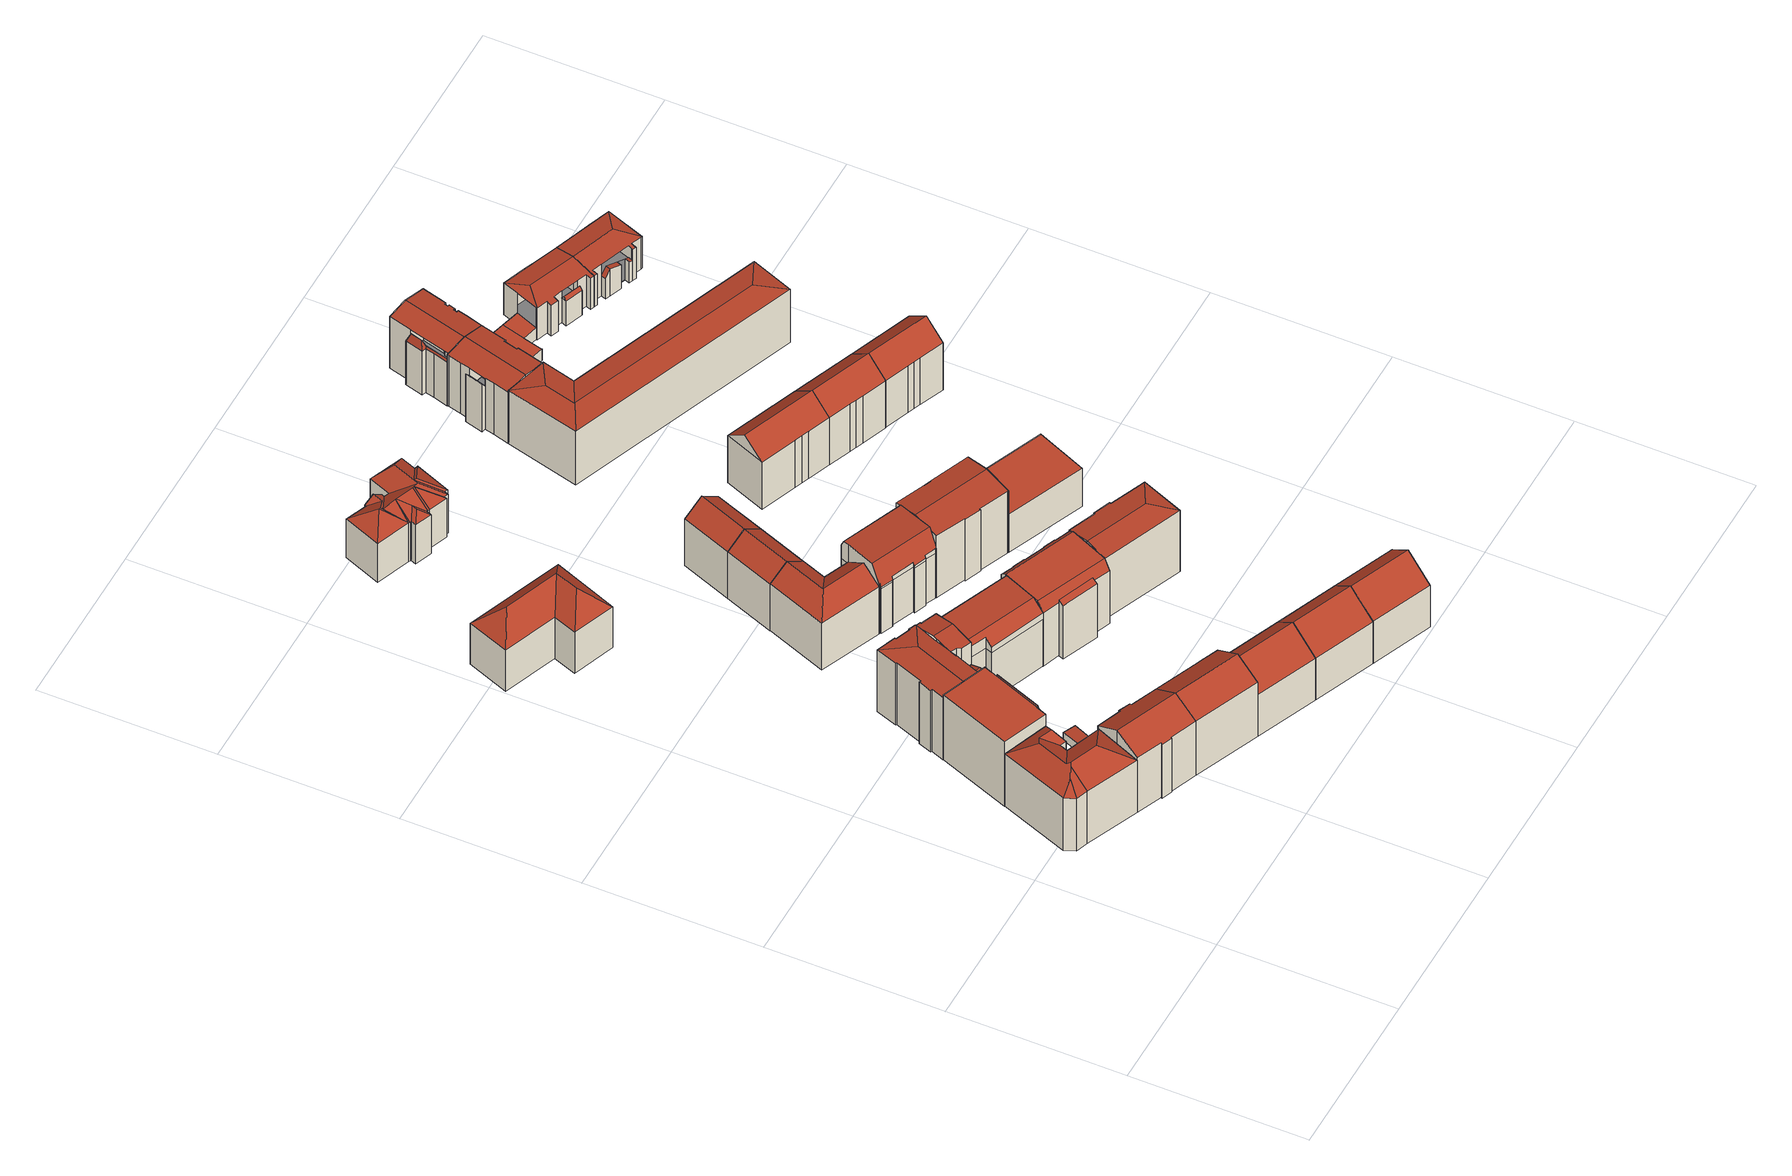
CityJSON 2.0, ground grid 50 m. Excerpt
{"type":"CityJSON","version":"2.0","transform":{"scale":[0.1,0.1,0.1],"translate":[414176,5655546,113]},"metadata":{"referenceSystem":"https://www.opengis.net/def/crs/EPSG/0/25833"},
"CityObjects":{
"building1":{"type":"Building","attributes":{"Dachtyp_tdc":"tdcFreeFormRoof","Gemeindeschluessel":14612000,"Dachneigung":33.45,"QualitaetDacherkennung":14,"Geometrietyp2DReferenz":"3000","measuredHeight":23.2,"function":"31001_9998","roofType":"5000"},"geometry":[{"type":"Solid","lod":"2","boundaries":[[[[0,1,2,3]],[[1,4,5,2]],[[4,6,7,5]],[[6,8,9,7]],[[10,11,12,13]],[[11,14,15,12]],[[14,16,17,15]],[[16,18,19,17]],[[18,20,21,19]],[[20,0,3,21]],[[22,23,24,25,26,20,18]],[[22,18,16]],[[23,22,16,14]],[[27,24,23,14,11]],[[28,27,11,10]],[[28,10,8]],[[25,24,27,28,8,6]],[[29,26,25,6,4]],[[30,29,4,1]],[[30,1,0]],[[26,29,30,0,20]],[[3,2,5,7,9,13,12,15,17,19,21]],[[8,10,13,9]]]],"semantics":{"surfaces":[{"type":"WallSurface"},{"type":"RoofSurface"},{"type":"GroundSurface"}],"values":[[0,0,0,0,0,0,0,0,0,0,1,1,1,1,1,1,1,1,1,1,1,2,0]]}}]},
"building2":{"type":"Building","attributes":{"Gemeindeschluessel":14612000,"Geometrietyp2DReferenz":"3000","function":"31001_9998","roofType":"9999"},"children":["building2-1","building2-2"]},
"building2-1":{"type":"BuildingPart","attributes":{"Dachtyp_tdc":"tdcFreeFormRoof","Dachneigung":78.57,"QualitaetDacherkennung":25,"Geometrietyp2DReferenz":"3000","measuredHeight":22.35,"roofType":"5000"},"parents":["building2"],"geometry":[{"type":"MultiSurface","lod":"2","boundaries":[[[31,32,33,34]],[[35,32,31]],[[36,35,31,37]],[[36,37,38]],[[35,36,38,32]],[[39,34,33,40]],[[38,37,39,40]],[[37,31,34,39]]],"semantics":{"surfaces":[{"type":"WallSurface"},{"type":"RoofSurface"},{"type":"GroundSurface"}],"values":[0,1,1,1,1,2,0,0]}}]},
"building2-2":{"type":"BuildingPart","attributes":{"Dachtyp_tdc":"tdcPolyFlatRoof","Dachneigung":0,"QualitaetDacherkennung":54,"Geometrietyp2DReferenz":"3000","measuredHeight":22.79,"roofType":"1000"},"parents":["building2"],"geometry":[{"type":"MultiSurface","lod":"2","boundaries":[[[41,42,43,44]],[[42,45,40,43]],[[45,38,40]],[[46,47,48,33,32]],[[47,49,50,48]],[[49,51,52,50]],[[51,41,44,52]],[[51,49,47,46,45,42,41]],[[44,43,40,33,48,50,52]]],"semantics":{"surfaces":[{"type":"WallSurface"},{"type":"RoofSurface"},{"type":"GroundSurface"}],"values":[0,0,0,0,0,0,0,1,2]}}]},
"building3":{"type":"Building","attributes":{"Dachtyp_tdc":"tdcGableRoof","Gemeindeschluessel":14612000,"Dachneigung":29.89,"QualitaetDacherkennung":61,"Geometrietyp2DReferenz":"3000","measuredHeight":23.51,"function":"31001_9998","roofType":"3100"},"geometry":[{"type":"Solid","lod":"2","boundaries":[[[[53,54,55,56]],[[54,57,58,55]],[[57,59,60,58]],[[59,61,62,60]],[[61,63,64,62]],[[63,65,66,64]],[[65,67,68,66]],[[67,69,70,68]],[[69,71,72,70]],[[71,73,74,72]],[[73,75,76,74]],[[75,77,12,76]],[[77,78,79,12]],[[78,80,13,79]],[[80,81,82,13]],[[81,53,56,82]],[[78,77,75,73,71,69,67,65]],[[65,63,61,59,57,54,53,81,80,78]],[[56,55,58,60,62,64,66,68,70,72,74,76,12,79,13,82]]]],"semantics":{"surfaces":[{"type":"WallSurface"},{"type":"RoofSurface"},{"type":"GroundSurface"}],"values":[[0,0,0,0,0,0,0,0,0,0,0,0,0,0,0,0,1,1,2]]}}]},
"building4":{"type":"Building","attributes":{"Dachtyp_tdc":"tdcFreeFormRoof","Gemeindeschluessel":14612000,"Dachneigung":49.21,"QualitaetDacherkennung":10,"Geometrietyp2DReferenz":"3000","measuredHeight":5.34,"function":"31001_9998","roofType":"5000"},"geometry":[{"type":"Solid","lod":"2","boundaries":[[[[83,84,85,86]],[[84,87,88,85]],[[87,89,90,88]],[[89,83,86,90]],[[91,92,89,87]],[[91,87,84]],[[92,91,84,83]],[[92,83,89]],[[86,85,88,90]]]],"semantics":{"surfaces":[{"type":"WallSurface"},{"type":"RoofSurface"},{"type":"GroundSurface"}],"values":[[0,0,0,0,1,1,1,1,2]]}}]},
"building5":{"type":"Building","attributes":{"Dachtyp_tdc":"tdcPolyFlatRoof","Gemeindeschluessel":14612000,"Dachneigung":0,"QualitaetDacherkennung":63,"Geometrietyp2DReferenz":"3000","measuredHeight":3,"function":"31001_9998","roofType":"1000"},"geometry":[{"type":"Solid","lod":"2","boundaries":[[[[93,94,85,82]],[[94,95,86,85]],[[95,96,97,86]],[[96,98,99,97]],[[98,100,56,99]],[[100,93,82,56]],[[100,98,96,95,94,93]],[[82,85,86,97,99,56]]]],"semantics":{"surfaces":[{"type":"WallSurface"},{"type":"RoofSurface"},{"type":"GroundSurface"}],"values":[[0,0,0,0,0,0,1,2]]}}]},
"building6":{"type":"Building","attributes":{"Dachtyp_tdc":"tdcPolyFlatRoof","Gemeindeschluessel":14612000,"Dachneigung":3.9,"QualitaetDacherkennung":81,"Geometrietyp2DReferenz":"3000","measuredHeight":2.73,"function":"31001_9998","roofType":"2100"},"geometry":[{"type":"Solid","lod":"2","boundaries":[[[[101,102,97,99]],[[102,103,104,97]],[[103,105,106,104]],[[105,101,99,106]],[[105,103,102,101]],[[99,97,104,106]]]],"semantics":{"surfaces":[{"type":"WallSurface"},{"type":"RoofSurface"},{"type":"GroundSurface"}],"values":[[0,0,0,0,1,2]]}}]},
"building7":{"type":"Building","attributes":{"Gemeindeschluessel":14612000,"Geometrietyp2DReferenz":"3000","function":"31001_9998","roofType":"9999"},"children":["building7-1","building7-2","building7-3"]},
"building7-1":{"type":"BuildingPart","attributes":{"Dachtyp_tdc":"tdcHipAndGableRoof","Dachneigung":10.13,"QualitaetDacherkennung":61,"Geometrietyp2DReferenz":"3000","measuredHeight":23.14,"roofType":"5000"},"parents":["building7"],"geometry":[{"type":"MultiSurface","lod":"2","boundaries":[[[107,108,109,110,111]],[[108,112,113,109]],[[112,114,115,113]],[[114,116,117,115]],[[116,118,119,117]],[[118,120,121,119]],[[120,122,123,121]],[[122,124,125,123]],[[124,126,127,125]],[[126,128,129,127]],[[128,130,131,129]],[[130,132,133,131]],[[132,134,135,133]],[[134,136,137,138,135]],[[139,140,141,142,143,144]],[[145,136,134,132,130,128,126,146]],[[126,124,122,120,118,116,114,112,108,146]],[[108,107,140,139,147,148,149,145,146]],[[110,109,113,115,117,119,121,123,125,127,129,131,133,135,138,150,151,143,142,152]]],"semantics":{"surfaces":[{"type":"WallSurface"},{"type":"RoofSurface"},{"type":"GroundSurface"}],"values":[0,0,0,0,0,0,0,0,0,0,0,0,0,0,0,1,1,1,2]}}]},
"building7-2":{"type":"BuildingPart","attributes":{"Dachtyp_tdc":"tdcGableRoof","Dachneigung":11.76,"QualitaetDacherkennung":56,"Geometrietyp2DReferenz":"3000","measuredHeight":23.23,"roofType":"3100"},"parents":["building7"],"geometry":[{"type":"MultiSurface","lod":"2","boundaries":[[[153,154,155,156]],[[154,157,158,155]],[[157,159,160,158]],[[159,161,162,160]],[[161,163,164,162]],[[163,144,143,164]],[[137,165,166,138]],[[165,153,156,166]],[[167,147,144,163,161,159,157]],[[157,154,153,165,137,168,149,167]],[[156,155,158,160,162,164,143,151,150,138,166]]],"semantics":{"surfaces":[{"type":"WallSurface"},{"type":"RoofSurface"},{"type":"GroundSurface"}],"values":[0,0,0,0,0,0,0,0,1,1,2]}}]},
"building7-3":{"type":"BuildingPart","attributes":{"Dachtyp_tdc":"tdcGableRoof","Dachneigung":21.4,"QualitaetDacherkennung":7,"Geometrietyp2DReferenz":"3000","measuredHeight":21.7,"roofType":"3100"},"parents":["building7"],"geometry":[{"type":"MultiSurface","lod":"2","boundaries":[[[141,169,170,142]],[[169,171,172,170]],[[171,173,174,172]],[[173,175,176,174]],[[175,177,178,176]],[[177,111,110,178]],[[175,173,171,169,141,179]],[[179,111,177,175]],[[152,142,170,172,174,176,178,110]]],"semantics":{"surfaces":[{"type":"WallSurface"},{"type":"RoofSurface"},{"type":"GroundSurface"}],"values":[0,0,0,0,0,0,1,1,2]}}]},
"building8":{"type":"Building","attributes":{"Dachtyp_tdc":"tdcGableRoof","Gemeindeschluessel":14612000,"Dachneigung":30.29,"QualitaetDacherkennung":64,"Geometrietyp2DReferenz":"3000","measuredHeight":23.61,"function":"31001_9998","roofType":"3100"},"geometry":[{"type":"Solid","lod":"2","boundaries":[[[[180,63,64,66]],[[63,181,182,64]],[[181,183,184,182]],[[183,185,186,184]],[[185,187,188,186]],[[187,189,190,188]],[[189,191,192,190]],[[191,67,68,192]],[[67,180,66,68]],[[189,187,185,183,181,63,180]],[[180,67,191,189]],[[66,64,182,184,186,188,190,192,68]]]],"semantics":{"surfaces":[{"type":"WallSurface"},{"type":"RoofSurface"},{"type":"GroundSurface"}],"values":[[0,0,0,0,0,0,0,0,0,1,1,2]]}}]},
"building9":{"type":"Building","attributes":{"Dachtyp_tdc":"tdcFreeFormRoof","Gemeindeschluessel":14612000,"Dachneigung":44.28,"QualitaetDacherkennung":83,"Geometrietyp2DReferenz":"3000","measuredHeight":20.8,"function":"31001_9998","roofType":"5000"},"geometry":[{"type":"Solid","lod":"2","boundaries":[[[[193,194,195,196]],[[194,197,198,195]],[[197,199,200,198]],[[199,201,202,200]],[[201,203,204,202]],[[203,193,196,204]],[[205,206,203,201]],[[207,208,205,201,199]],[[207,199,197]],[[208,207,197,194]],[[206,205,208,194,193]],[[206,193,203]],[[196,195,198,200,202,204]]]],"semantics":{"surfaces":[{"type":"WallSurface"},{"type":"RoofSurface"},{"type":"GroundSurface"}],"values":[[0,0,0,0,0,0,1,1,1,1,1,1,2]]}}]},
"building10":{"type":"Building","attributes":{"Dachtyp_tdc":"tdcGableRoof","Gemeindeschluessel":14612000,"Dachneigung":36.49,"QualitaetDacherkennung":65,"Geometrietyp2DReferenz":"3000","measuredHeight":21.02,"function":"31001_9998","roofType":"3100"},"geometry":[{"type":"Solid","lod":"2","boundaries":[[[[209,210,211,188]],[[210,212,213,211]],[[212,214,192,213]],[[214,209,188,192]],[[212,210,215]],[[209,214,216]],[[210,209,216,215]],[[214,212,215,216]],[[188,211,213,192]]]],"semantics":{"surfaces":[{"type":"WallSurface"},{"type":"RoofSurface"},{"type":"GroundSurface"}],"values":[[0,0,0,0,0,0,1,1,2]]}}]},
"building11":{"type":"Building","attributes":{"Dachtyp_tdc":"tdcFreeFormRoof","Gemeindeschluessel":14612000,"Dachneigung":2.52,"QualitaetDacherkennung":59,"Geometrietyp2DReferenz":"3000","measuredHeight":22.2,"function":"31001_9998","roofType":"5000"},"geometry":[{"type":"Solid","lod":"2","boundaries":[[[[217,218,219,220]],[[218,221,222,219]],[[221,223,224,222]],[[223,225,226,224]],[[225,227,228,226]],[[227,229,230,228]],[[229,231,232,230]],[[231,233,234,232]],[[233,235,236,234]],[[235,237,238,236]],[[237,239,240,238]],[[239,241,242,240]],[[241,243,244,242]],[[243,245,246,244]],[[245,247,160,246]],[[247,248,249,160]],[[248,250,251,249]],[[250,252,155,251]],[[252,217,220,155]],[[253,254,255,256,221,218,257,258,259,260,261,262]],[[263,264,265,266,267,268]],[[269,260,259,265,264]],[[237,269,264,239]],[[235,260,269,237]],[[241,263,268,243]],[[243,268,267,245]],[[245,267,266,247]],[[247,266,265,248]],[[248,265,259,250]],[[239,264,263,241]],[[229,253,262,231]],[[231,262,261,233]],[[233,261,260,235]],[[250,259,258,252]],[[252,258,257,217]],[[217,257,218]],[[221,256,223]],[[223,256,255,225]],[[225,255,254,227]],[[227,254,253,229]],[[220,219,222,224,226,228,230,232,234,236,238,240,242,244,246,160,249,251,155]]]],"semantics":{"surfaces":[{"type":"WallSurface"},{"type":"RoofSurface"},{"type":"GroundSurface"}],"values":[[0,0,0,0,0,0,0,0,0,0,0,0,0,0,0,0,0,0,0,1,1,1,0,0,0,0,0,0,0,0,0,0,0,0,0,0,0,0,0,0,2]]}}]},
"building12":{"type":"Building","attributes":{"Dachtyp_tdc":"tdcFreeFormRoof","Gemeindeschluessel":14612000,"Dachneigung":34.96,"QualitaetDacherkennung":90,"Geometrietyp2DReferenz":"3000","measuredHeight":20.61,"function":"31001_9998","roofType":"5000"},"geometry":[{"type":"Solid","lod":"2","boundaries":[[[[270,271,272,273]],[[271,274,275,272]],[[274,276,277,275]],[[276,278,279,277]],[[278,280,281,279]],[[280,270,273,281]],[[282,283,280,278]],[[282,278,276]],[[284,283,282,276,274]],[[285,284,274,271]],[[285,271,270]],[[283,284,285,270,280]],[[273,272,275,277,279,281]]]],"semantics":{"surfaces":[{"type":"WallSurface"},{"type":"RoofSurface"},{"type":"GroundSurface"}],"values":[[0,0,0,0,0,0,1,0,1,1,0,1,2]]}}]},
"building13":{"type":"Building","attributes":{"Dachtyp_tdc":"tdcGableRoof","Gemeindeschluessel":14612000,"Dachneigung":35.6,"QualitaetDacherkennung":84,"Geometrietyp2DReferenz":"3000","measuredHeight":20.61,"function":"31001_9998","roofType":"3100"},"geometry":[{"type":"Solid","lod":"2","boundaries":[[[[286,287,288,289]],[[287,290,291,288]],[[290,292,293,291]],[[292,286,289,293]],[[290,287,282]],[[286,292,294]],[[287,286,294,282]],[[292,290,282,294]],[[289,288,291,293]]]],"semantics":{"surfaces":[{"type":"WallSurface"},{"type":"RoofSurface"},{"type":"GroundSurface"}],"values":[[0,0,0,0,0,0,1,1,2]]}}]},
"building14":{"type":"Building","attributes":{"Dachtyp_tdc":"tdcGableRoof","Gemeindeschluessel":14612000,"Dachneigung":36.44,"QualitaetDacherkennung":66,"Geometrietyp2DReferenz":"3000","measuredHeight":20.88,"function":"31001_9998","roofType":"3100"},"geometry":[{"type":"Solid","lod":"2","boundaries":[[[[295,296,297,298]],[[296,299,300,297]],[[299,212,301,300]],[[212,295,298,301]],[[299,296,302]],[[295,212,303]],[[296,295,303,302]],[[212,299,302,303]],[[298,297,300,301]]]],"semantics":{"surfaces":[{"type":"WallSurface"},{"type":"RoofSurface"},{"type":"GroundSurface"}],"values":[[0,0,0,0,0,0,1,1,2]]}}]},
"building15":{"type":"Building","attributes":{"Gemeindeschluessel":14612000,"Geometrietyp2DReferenz":"3000","function":"31001_9998","roofType":"9999"},"children":["building15-1","building15-2"]},
"building15-1":{"type":"BuildingPart","attributes":{"Dachtyp_tdc":"tdcPolyFlatRoof","Dachneigung":34.21,"QualitaetDacherkennung":33,"Geometrietyp2DReferenz":"3000","measuredHeight":19.99,"roofType":"2100"},"parents":["building15"],"geometry":[{"type":"MultiSurface","lod":"2","boundaries":[[[304,305,306,307]],[[308,309,310,311]],[[307,306,312,309,308]],[[305,310,313]],[[305,304,311,310]],[[304,307,308,311]]],"semantics":{"surfaces":[{"type":"RoofSurface"},{"type":"GroundSurface"},{"type":"WallSurface"}],"values":[0,1,2,2,2,2]}}]},
"building15-2":{"type":"BuildingPart","attributes":{"Dachtyp_tdc":"tdcCutGableRoof","Dachneigung":2.7,"QualitaetDacherkennung":67,"Geometrietyp2DReferenz":"3000","measuredHeight":22.32,"roofType":"9999"},"parents":["building15"],"geometry":[{"type":"MultiSurface","lod":"2","boundaries":[[[314,313,310,315]],[[312,316,317,309]],[[316,318,319,317]],[[318,320,321,319]],[[320,322,323,321]],[[322,324,325,323]],[[324,326,327,325]],[[326,328,329,327]],[[328,330,331,329]],[[330,332,333,331]],[[332,334,335,333]],[[334,336,337,335]],[[336,338,339,337]],[[338,340,341,339]],[[340,342,343,341]],[[342,344,345,343]],[[344,346,347,345]],[[346,348,349,347]],[[348,350,351,349]],[[350,314,315,351]],[[346,344,342,340,338,336,334,332,330,328,326,324,322]],[[320,318,316,312,313,314,350]],[[322,320,350,348,346]],[[315,310,309,317,319,321,323,325,327,329,331,333,335,337,339,341,343,345,347,349,351]]],"semantics":{"surfaces":[{"type":"WallSurface"},{"type":"RoofSurface"},{"type":"GroundSurface"}],"values":[0,0,0,0,0,0,0,0,0,0,0,0,0,0,0,0,0,0,0,0,1,1,1,2]}}]},
"building16":{"type":"Building","attributes":{"Dachtyp_tdc":"tdcFreeFormRoof","Gemeindeschluessel":14612000,"Dachneigung":34.42,"QualitaetDacherkennung":47,"Geometrietyp2DReferenz":"3000","measuredHeight":17.68,"function":"31001_9998","roofType":"5000"},"geometry":[{"type":"Solid","lod":"2","boundaries":[[[[352,353,354,355,356]],[[357,352,356,358]],[[359,360,361]],[[362,363,364,365,366,367,368,369,370,371,372,373,374,375,376,377,378,379,380,381,382,383,384,385]],[[386,387,388]],[[355,386,363,362]],[[386,388,364,363]],[[388,389,365,364]],[[389,390,366,365]],[[390,359,367,366]],[[359,361,368,367]],[[361,391,369,368]],[[391,392,370,369]],[[392,393,371,370]],[[393,394,372,371]],[[394,395,373,372]],[[395,396,374,373]],[[396,397,375,374]],[[397,398,376,375]],[[398,399,377,376]],[[399,400,378,377]],[[400,401,379,378]],[[401,402,380,379]],[[402,403,381,380]],[[403,404,382,381]],[[404,405,383,382]],[[405,358,384,383]],[[358,356,385,384]],[[356,355,362,385]],[[357,358,405]],[[406,353,352,357,405,404]],[[407,406,404,403]],[[408,407,403,402]],[[408,402,401]],[[409,408,401,400]],[[410,411,409,400,399]],[[412,410,399,398]],[[413,414,412,398,397]],[[413,397,396]],[[415,414,413,396,395]],[[416,415,395,394]],[[416,394,393]],[[411,410,412,414,415,416,393,392]],[[417,354,353,406,407,408,409,411,392,391]],[[391,361,360,418,419,417]],[[360,359,390,418]],[[387,419,418,390,389]],[[387,389,388]],[[354,386,355]],[[417,386,354]],[[419,386,417]],[[387,386,419]]]],"semantics":{"surfaces":[{"type":"RoofSurface"},{"type":"WallSurface"},{"type":"GroundSurface"}],"values":[[0,0,1,2,0,1,1,1,1,1,1,1,1,1,1,1,1,1,1,1,1,1,1,1,1,1,1,1,1,0,0,0,0,0,0,0,0,0,0,0,0,0,0,0,0,0,0,0,0,0,0,0]]}}]},
"building17":{"type":"Building","attributes":{"Dachtyp_tdc":"tdcFreeFormRoof","Gemeindeschluessel":14612000,"Dachneigung":2.82,"QualitaetDacherkennung":56,"Geometrietyp2DReferenz":"3000","measuredHeight":23.12,"function":"31001_9998","roofType":"5000"},"geometry":[{"type":"Solid","lod":"2","boundaries":[[[[420,421,422,423]],[[421,424,425,422]],[[424,426,427,425]],[[426,428,429,427]],[[428,430,431,429]],[[430,432,433,431]],[[432,434,435,433]],[[434,436,437,435]],[[436,438,439,437]],[[438,440,441,439]],[[440,442,443,441]],[[442,444,445,443]],[[444,446,447,445]],[[446,448,449,447]],[[448,450,451,449]],[[450,452,453,451]],[[452,454,455,453]],[[454,456,457,455]],[[456,458,272,457]],[[458,459,273,272]],[[459,460,461,273]],[[460,420,423,461]],[[462,463,464,424,465,466,467,468,469]],[[470,471,472,473,474,475,476,477,478,479,480,481,482]],[[483,469,468,484,474,473]],[[459,484,468,467,460]],[[458,475,474,484,459]],[[432,469,483,434]],[[434,483,473,436]],[[444,482,481,446]],[[442,470,482,444]],[[446,481,480,448]],[[448,480,479,450]],[[450,479,478,452]],[[452,478,477,454]],[[454,477,476,456]],[[456,476,475,458]],[[436,473,472,438]],[[438,472,471,440]],[[440,471,470,442]],[[430,462,469,432]],[[460,467,466,420]],[[420,466,465,421]],[[421,465,424]],[[424,464,426]],[[426,464,463,428]],[[428,463,462,430]],[[423,422,425,427,429,431,433,435,437,439,441,443,445,447,449,451,453,455,457,272,273,461]]]],"semantics":{"surfaces":[{"type":"WallSurface"},{"type":"RoofSurface"},{"type":"GroundSurface"}],"values":[[0,0,0,0,0,0,0,0,0,0,0,0,0,0,0,0,0,0,0,0,0,0,1,1,1,0,0,0,0,0,0,0,0,0,0,0,0,0,0,0,0,0,0,0,0,0,0,2]]}}]},
"building18":{"type":"Building","attributes":{"Dachtyp_tdc":"tdcGableRoof","Gemeindeschluessel":14612000,"Dachneigung":35.72,"QualitaetDacherkennung":84,"Geometrietyp2DReferenz":"3000","measuredHeight":20.66,"function":"31001_9998","roofType":"3100"},"geometry":[{"type":"Solid","lod":"2","boundaries":[[[[292,485,486,293]],[[485,487,488,486]],[[487,286,289,488]],[[286,292,293,289]],[[487,485,489]],[[292,286,294]],[[485,292,294,489]],[[286,487,489,294]],[[293,486,488,289]]]],"semantics":{"surfaces":[{"type":"WallSurface"},{"type":"RoofSurface"},{"type":"GroundSurface"}],"values":[[0,0,0,0,0,0,1,1,2]]}}]},
"building19":{"type":"Building","attributes":{"Dachtyp_tdc":"tdcGableRoof","Gemeindeschluessel":14612000,"Dachneigung":36.45,"QualitaetDacherkennung":66,"Geometrietyp2DReferenz":"3000","measuredHeight":20.9,"function":"31001_9998","roofType":"3100"},"geometry":[{"type":"Solid","lod":"2","boundaries":[[[[296,490,491,297]],[[490,492,493,491]],[[492,494,300,493]],[[494,296,297,300]],[[492,490,495]],[[296,494,496]],[[490,296,496,495]],[[494,492,495,496]],[[297,491,493,300]]]],"semantics":{"surfaces":[{"type":"WallSurface"},{"type":"RoofSurface"},{"type":"GroundSurface"}],"values":[[0,0,0,0,0,0,1,1,2]]}}]},
"building20":{"type":"Building","attributes":{"Dachtyp_tdc":"tdcHipAndGableRoof","Gemeindeschluessel":14612000,"Dachneigung":10.05,"QualitaetDacherkennung":69,"Geometrietyp2DReferenz":"3000","measuredHeight":22.79,"function":"31001_9998","roofType":"5000"},"geometry":[{"type":"Solid","lod":"2","boundaries":[[[[497,498,499,345]],[[498,500,501,499]],[[500,502,503,501]],[[502,504,505,503]],[[504,506,507,505]],[[506,508,509,507]],[[508,510,511,509]],[[510,512,349,511]],[[512,513,514,349]],[[513,497,345,514]],[[510,508,515]],[[508,506,504,502,500,498,497,513,515]],[[513,512,510,515]],[[345,499,501,503,505,507,509,511,349,514]]]],"semantics":{"surfaces":[{"type":"WallSurface"},{"type":"RoofSurface"},{"type":"GroundSurface"}],"values":[[0,0,0,0,0,0,0,0,0,0,1,1,1,2]]}}]},
"building21":{"type":"Building","attributes":{"Gemeindeschluessel":14612000,"Geometrietyp2DReferenz":"3000","function":"31001_9998","roofType":"9999"},"children":["building21-1","building21-2","building21-3"]},
"building21-1":{"type":"BuildingPart","attributes":{"Dachtyp_tdc":"tdcFreeFormRoof","Dachneigung":79.89,"QualitaetDacherkennung":14,"Geometrietyp2DReferenz":"3000","measuredHeight":19.89,"roofType":"5000"},"parents":["building21"],"geometry":[{"type":"MultiSurface","lod":"2","boundaries":[[[516,517,518,519]],[[517,520,521,518]],[[520,522,523,521]],[[522,524,525,523]],[[524,526,527,525]],[[528,529,530,531]],[[529,532,533,530]],[[532,516,519,533]],[[528,526,534,535]],[[526,524,534]],[[524,522,520,517,516,535,534]],[[516,532,529,528,535]],[[519,518,521,523,525,527,531,530,533]]],"semantics":{"surfaces":[{"type":"WallSurface"},{"type":"RoofSurface"},{"type":"GroundSurface"}],"values":[0,0,0,0,0,0,0,0,1,1,1,1,2]}}]},
"building21-2":{"type":"BuildingPart","attributes":{"Dachtyp_tdc":"tdcGableRoof","Dachneigung":16.47,"QualitaetDacherkennung":8,"Geometrietyp2DReferenz":"3000","measuredHeight":19.8,"roofType":"3100"},"parents":["building21"],"geometry":[{"type":"MultiSurface","lod":"2","boundaries":[[[536,537,538,539]],[[537,540,541,538]],[[540,542,543,541]],[[537,536,544,545,546]],[[546,542,540,537]],[[547,548,549,539,538,541,543]],[[545,544,549,548]],[[544,536,539,549]]],"semantics":{"surfaces":[{"type":"WallSurface"},{"type":"RoofSurface"},{"type":"GroundSurface"}],"values":[0,0,0,1,1,2,0,0]}}]},
"building21-3":{"type":"BuildingPart","attributes":{"Dachtyp_tdc":"tdcGableRoof","Dachneigung":10.2,"QualitaetDacherkennung":71,"Geometrietyp2DReferenz":"3000","measuredHeight":23.26,"roofType":"3100"},"parents":["building21"],"geometry":[{"type":"MultiSurface","lod":"2","boundaries":[[[550,551,552,543,542]],[[551,553,554,552]],[[553,555,556,554]],[[555,557,558,556]],[[557,559,560,558]],[[559,561,562,560]],[[561,563,564,562]],[[563,565,566,564]],[[565,567,568,566]],[[567,569,529,530,568]],[[570,571,545,548,527,526]],[[567,565,563,561,559,557,555,553,551]],[[551,550,571,570,569,567]],[[548,547,543,552,554,556,558,560,562,564,566,568,530,531,527]]],"semantics":{"surfaces":[{"type":"WallSurface"},{"type":"RoofSurface"},{"type":"GroundSurface"}],"values":[0,0,0,0,0,0,0,0,0,0,0,1,1,2]}}]},
"building22":{"type":"Building","attributes":{"Dachtyp_tdc":"tdcPolyFlatRoof","Gemeindeschluessel":14612000,"Dachneigung":0,"QualitaetDacherkennung":58,"Geometrietyp2DReferenz":"3000","measuredHeight":13.46,"function":"31001_9998","roofType":"1000"},"geometry":[{"type":"Solid","lod":"2","boundaries":[[[[572,573,574,575]],[[573,576,577,574]],[[576,578,579,577]],[[578,572,575,579]],[[578,576,573,572]],[[575,574,577,579]]]],"semantics":{"surfaces":[{"type":"WallSurface"},{"type":"RoofSurface"},{"type":"GroundSurface"}],"values":[[0,0,0,0,1,2]]}}]},
"building23":{"type":"Building","attributes":{"Dachtyp_tdc":"tdcFreeFormRoof","Gemeindeschluessel":14612000,"Dachneigung":38.07,"QualitaetDacherkennung":91,"Geometrietyp2DReferenz":"3000","measuredHeight":21.6,"function":"31001_9998","roofType":"5000"},"geometry":[{"type":"Solid","lod":"2","boundaries":[[[[580,581,582,583]],[[581,584,585,582]],[[584,586,587,585]],[[586,588,589,587]],[[588,590,591,589]],[[590,592,593,591]],[[592,580,583,593]],[[592,590,594,595,584,581,580]],[[594,588,586,595]],[[590,588,594]],[[586,584,595]],[[583,582,585,587,589,591,593]]]],"semantics":{"surfaces":[{"type":"WallSurface"},{"type":"RoofSurface"},{"type":"GroundSurface"}],"values":[[0,0,0,0,0,0,0,1,1,0,0,2]]}}]},
"building24":{"type":"Building","attributes":{"Gemeindeschluessel":14612000,"Geometrietyp2DReferenz":"3000","function":"31001_9998","roofType":"9999"},"children":["building24-1","building24-2"]},
"building24-1":{"type":"BuildingPart","attributes":{"Dachtyp_tdc":"tdcGableRoof","Dachneigung":10.89,"QualitaetDacherkennung":79,"Geometrietyp2DReferenz":"3000","measuredHeight":19.35,"roofType":"3100"},"parents":["building24"],"geometry":[{"type":"MultiSurface","lod":"2","boundaries":[[[596,597,598,599]],[[597,600,601,598]],[[600,602,603,601]],[[602,604,605,603]],[[604,606,607,605]],[[606,608,609,607]],[[608,610,611,609]],[[610,612,613,611]],[[612,614,615,613]],[[614,616,617,618,615]],[[619,620,621]],[[619,622,623,620]],[[622,624,625,623]],[[624,626,627,625]],[[626,628,629,627]],[[628,630,631,629]],[[630,632,633,631]],[[632,596,599,633]],[[628,626,624,622,619,616,614,612,610,608,606]],[[606,604,602,600,597,596,632,630,628]],[[599,598,601,603,605,607,609,611,613,615,618,620,623,625,627,629,631,633]]],"semantics":{"surfaces":[{"type":"WallSurface"},{"type":"RoofSurface"},{"type":"GroundSurface"}],"values":[0,0,0,0,0,0,0,0,0,0,0,0,0,0,0,0,0,0,1,1,2]}}]},
"building24-2":{"type":"BuildingPart","attributes":{"Dachtyp_tdc":"tdcPolyFlatRoof","Dachneigung":50.95,"QualitaetDacherkennung":23,"Geometrietyp2DReferenz":"3000","measuredHeight":16.93,"roofType":"2100"},"parents":["building24"],"geometry":[{"type":"MultiSurface","lod":"2","boundaries":[[[617,634,635,618]],[[634,636,637,635]],[[636,621,620,637]],[[621,636,634,617]],[[618,635,637,620]]],"semantics":{"surfaces":[{"type":"WallSurface"},{"type":"RoofSurface"},{"type":"GroundSurface"}],"values":[0,0,0,1,2]}}]},
"building25":{"type":"Building","attributes":{"Dachtyp_tdc":"tdcFreeFormRoof","Gemeindeschluessel":14612000,"Dachneigung":38,"QualitaetDacherkennung":91,"Geometrietyp2DReferenz":"3000","measuredHeight":21.59,"function":"31001_9998","roofType":"5000"},"geometry":[{"type":"Solid","lod":"2","boundaries":[[[[590,588,589,591]],[[588,638,639,589]],[[638,640,641,639]],[[640,642,643,641]],[[642,644,645,643]],[[644,646,647,645]],[[646,590,591,647]],[[648,638,588,649]],[[642,640,648,649,590,646,644]],[[640,638,648]],[[588,590,649]],[[591,589,639,641,643,645,647]]]],"semantics":{"surfaces":[{"type":"WallSurface"},{"type":"RoofSurface"},{"type":"GroundSurface"}],"values":[[0,0,0,0,0,0,0,1,1,0,0,2]]}}]},
"building26":{"type":"Building","attributes":{"Gemeindeschluessel":14612000,"Geometrietyp2DReferenz":"3000","function":"31001_9998","roofType":"9999"},"children":["building26-1","building26-2"]},
"building26-1":{"type":"BuildingPart","attributes":{"Dachtyp_tdc":"tdcFreeFormRoof","Dachneigung":71.42,"QualitaetDacherkennung":16,"Geometrietyp2DReferenz":"3000","measuredHeight":18.05,"roofType":"5000"},"parents":["building26"],"geometry":[{"type":"MultiSurface","lod":"2","boundaries":[[[650,651,652,653]],[[651,654,655,652]],[[656,657,658,659]],[[657,660,661,658]],[[660,662,663,661]],[[662,664,665,663]],[[664,650,653,665]],[[662,666,657,667,668]],[[667,657,656]],[[669,670,668,667,656,654]],[[654,651,650,669]],[[670,669,650,664]],[[668,670,664,662]],[[660,666,662]],[[657,666,660]],[[653,652,655,659,658,661,663,665]]],"semantics":{"surfaces":[{"type":"WallSurface"},{"type":"RoofSurface"},{"type":"GroundSurface"}],"values":[0,0,0,0,0,0,0,1,1,1,1,1,1,0,0,2]}}]},
"building26-2":{"type":"BuildingPart","attributes":{"Dachtyp_tdc":"tdcGableRoof","Dachneigung":10.05,"QualitaetDacherkennung":85,"Geometrietyp2DReferenz":"3000","measuredHeight":19.43,"roofType":"3100"},"parents":["building26"],"geometry":[{"type":"MultiSurface","lod":"2","boundaries":[[[671,672,673,674]],[[672,675,676,673]],[[675,677,678,676]],[[677,679,680,678]],[[679,681,682,680]],[[681,683,684,682]],[[683,685,686,684]],[[685,687,688,686]],[[687,689,690,688]],[[689,630,691,690]],[[630,692,693,691]],[[692,694,656,659,693]],[[695,696,697,655,654]],[[696,698,699,697]],[[698,700,701,699]],[[700,702,703,701]],[[702,671,674,703]],[[698,696,695,694,692]],[[692,630,689,687,685,683,681,679,677,675,672,671,702,700,698]],[[674,673,676,678,680,682,684,686,688,690,691,693,659,655,697,699,701,703]]],"semantics":{"surfaces":[{"type":"WallSurface"},{"type":"RoofSurface"},{"type":"GroundSurface"}],"values":[0,0,0,0,0,0,0,0,0,0,0,0,0,0,0,0,0,1,1,2]}}]},
"building27":{"type":"Building","attributes":{"Dachtyp_tdc":"tdcFreeFormRoof","Gemeindeschluessel":14612000,"Dachneigung":10.02,"QualitaetDacherkennung":15,"Geometrietyp2DReferenz":"3000","measuredHeight":20.01,"function":"31001_9998","roofType":"5000"},"geometry":[{"type":"Solid","lod":"2","boundaries":[[[[704,705,706,707]],[[705,708,709,706]],[[708,710,711,709]],[[710,712,713,711]],[[712,714,715,713]],[[714,704,707,715]],[[716,717,714,712]],[[716,712,710]],[[718,717,716,710,708]],[[719,718,708,705]],[[719,705,704]],[[717,718,719,704,714]],[[707,706,709,711,713,715]]]],"semantics":{"surfaces":[{"type":"WallSurface"},{"type":"RoofSurface"},{"type":"GroundSurface"}],"values":[[0,0,0,0,0,0,1,1,1,1,1,1,2]]}}]},
"building28":{"type":"Building","attributes":{"Dachtyp_tdc":"tdcGableRoof","Gemeindeschluessel":14612000,"Dachneigung":38.37,"QualitaetDacherkennung":91,"Geometrietyp2DReferenz":"3000","measuredHeight":21.56,"function":"31001_9998","roofType":"3100"},"geometry":[{"type":"Solid","lod":"2","boundaries":[[[[720,721,722,723]],[[721,724,725,722]],[[724,726,727,725]],[[726,728,729,727]],[[728,640,730,729]],[[640,638,731,730]],[[638,720,723,731]],[[638,648,732,720]],[[721,732,648,640,728,726,724]],[[640,648,638]],[[720,732,721]],[[723,722,725,727,729,730,731]]]],"semantics":{"surfaces":[{"type":"WallSurface"},{"type":"RoofSurface"},{"type":"GroundSurface"}],"values":[[0,0,0,0,0,0,0,1,1,0,0,2]]}}]},
"building29":{"type":"Building","attributes":{"Gemeindeschluessel":14612000,"Geometrietyp2DReferenz":"3000","function":"31001_9998","roofType":"9999"},"children":["building29-1","building29-2","building29-3","building29-4"]},
"building29-1":{"type":"BuildingPart","attributes":{"Dachtyp_tdc":"tdcPolyFlatRoof","Dachneigung":0,"QualitaetDacherkennung":84,"Geometrietyp2DReferenz":"3000","measuredHeight":4.01,"roofType":"1000"},"parents":["building29"],"geometry":[{"type":"MultiSurface","lod":"2","boundaries":[[[733,734,735,736]],[[733,737,738,734]],[[737,739,740,738]],[[739,741,742,740]],[[741,743,691,742]],[[743,744,690,691]],[[744,745,746,690]],[[745,744,743,741,739,737,733,736]],[[735,734,738,740,742,691,690,746]]],"semantics":{"surfaces":[{"type":"WallSurface"},{"type":"RoofSurface"},{"type":"GroundSurface"}],"values":[0,0,0,0,0,0,0,1,2]}}]},
"building29-2":{"type":"BuildingPart","attributes":{"Dachtyp_tdc":"tdcFreeFormRoof","Dachneigung":58.64,"QualitaetDacherkennung":10,"Geometrietyp2DReferenz":"3000","measuredHeight":9.88,"roofType":"5000"},"parents":["building29"],"geometry":[{"type":"MultiSurface","lod":"2","boundaries":[[[747,748,749,750]],[[748,751,752,749]],[[751,753,754,752]],[[755,751,748,756]],[[747,753,755,756]],[[751,755,753]],[[747,756,748]],[[750,749,752,754]]],"semantics":{"surfaces":[{"type":"WallSurface"},{"type":"RoofSurface"},{"type":"GroundSurface"}],"values":[0,0,0,1,1,0,0,2]}}]},
"building29-3":{"type":"BuildingPart","attributes":{"Dachtyp_tdc":"tdcPolyFlatRoof","Dachneigung":0,"QualitaetDacherkennung":76,"Geometrietyp2DReferenz":"3000","measuredHeight":4.01,"roofType":"1000"},"parents":["building29"],"geometry":[{"type":"MultiSurface","lod":"2","boundaries":[[[745,757,758,746]],[[759,736,735,760]],[[736,759,757,745]],[[746,758,760,735]]],"semantics":{"surfaces":[{"type":"WallSurface"},{"type":"RoofSurface"},{"type":"GroundSurface"}],"values":[0,0,1,2]}}]},
"building29-4":{"type":"BuildingPart","attributes":{"Dachtyp_tdc":"tdcHipAndGableRoof","Dachneigung":11.1,"QualitaetDacherkennung":66,"Geometrietyp2DReferenz":"3000","measuredHeight":12.39,"roofType":"5000"},"parents":["building29"],"geometry":[{"type":"MultiSurface","lod":"2","boundaries":[[[761,762,763,764]],[[762,765,766,763]],[[765,767,768,766]],[[767,769,770,768]],[[769,771,747,750,770]],[[772,754,753]],[[772,773,774,754]],[[773,775,776,774]],[[775,777,778,776]],[[777,779,780,778]],[[779,781,782,780]],[[781,783,760,782]],[[783,759,760]],[[784,758,757]],[[784,785,786,758]],[[785,787,788,786]],[[787,789,790,788]],[[789,761,764,790]],[[785,784,783,781,791]],[[781,779,777,775,773,772,771,769,767,765,762,791]],[[762,761,789,787,785,791]],[[764,763,766,768,770,750,754,774,776,778,780,782,760,758,786,788,790]]],"semantics":{"surfaces":[{"type":"WallSurface"},{"type":"RoofSurface"},{"type":"GroundSurface"}],"values":[0,0,0,0,0,0,0,0,0,0,0,0,0,0,0,0,0,0,1,1,1,2]}}]},
"building30":{"type":"Building","attributes":{"Gemeindeschluessel":14612000,"Geometrietyp2DReferenz":"3000","function":"31001_9998","roofType":"9999"},"children":["building30-1","building30-2"]},
"building30-1":{"type":"BuildingPart","attributes":{"Dachtyp_tdc":"tdcHipAndGableRoof","Dachneigung":10.9,"QualitaetDacherkennung":66,"Geometrietyp2DReferenz":"3000","measuredHeight":12.38,"roofType":"5000"},"parents":["building30"],"geometry":[{"type":"MultiSurface","lod":"2","boundaries":[[[792,793,794,795,796]],[[797,798,799,800,801]],[[798,802,803,799]],[[802,804,766,803]],[[804,762,763,766]],[[762,761,764,763]],[[761,805,806,764]],[[805,807,808,806]],[[807,809,810,808]],[[809,811,812,810]],[[811,813,814,812]],[[813,815,816,814]],[[815,792,796,816]],[[811,809,817]],[[809,807,805,761,762,817]],[[762,804,802,798,797,818,793,792,815,813,811,817]],[[796,795,819,820,800,799,803,766,763,764,806,808,810,812,814,816]]],"semantics":{"surfaces":[{"type":"WallSurface"},{"type":"RoofSurface"},{"type":"GroundSurface"}],"values":[0,0,0,0,0,0,0,0,0,0,0,0,0,1,1,1,2]}}]},
"building30-2":{"type":"BuildingPart","attributes":{"Dachtyp_tdc":"tdcGableRoof","Dachneigung":18.28,"QualitaetDacherkennung":13,"Geometrietyp2DReferenz":"3000","measuredHeight":9.5,"roofType":"3100"},"parents":["building30"],"geometry":[{"type":"MultiSurface","lod":"2","boundaries":[[[794,821,822,795]],[[821,823,824,822]],[[825,826,827,828]],[[826,829,830,827]],[[829,831,832,830]],[[831,801,800,832]],[[829,826,825,823,821,794,833,823,825,834]],[[834,801,831,829]],[[820,828,824,819,795,822,824,828,827,830,832,800]]],"semantics":{"surfaces":[{"type":"WallSurface"},{"type":"RoofSurface"},{"type":"GroundSurface"}],"values":[0,0,0,0,0,0,1,1,2]}}]}
},
"vertices":[
[322,628,199],[297,560,199],[297,560,14],[322,628,14],[279,567,199],[279,567,14],[270,544,199],[270,544,14],[367,508,199],[367,508,14],[371,506,199],[316,374,199],[316,374,14],[371,506,14],[166,438,199],[166,438,14],[132,450,199],[132,450,14],[119,481,199],[119,481,14],[192,677,199],[192,677,14],[162,482,226],[189,494,240],[198,498,244],[193,509,239],[227,600,239],[278,466,246],[365,504,202],[257,614,223],[296,599,223],
[351,650,188],[333,656,188],[333,656,13],[351,650,13],[345,662,236],[397,798,235],[409,804,188],[392,811,188],[409,804,13],[392,811,13],
[270,884,241],[401,834,241],[401,834,13],[270,884,13],[392,811,241],[333,656,241],[333,657,241],[333,657,13],[322,628,241],[322,628,13],[192,677,241],[192,677,13],
[436,486,206],[444,483,205],[444,483,14],[436,486,14],[446,489,202],[446,489,14],[479,475,202],[479,475,14],[476,467,207],[476,467,14],[550,437,207],[550,437,14],[522,369,249],[522,369,14],[494,300,206],[494,300,14],[418,331,206],[418,331,14],[417,328,204],[417,328,14],[387,340,204],[387,340,14],[389,344,206],[389,344,14],[316,374,207],[344,442,249],[344,442,14],[371,506,209],[373,511,206],[373,511,14],
[408,598,52],[390,552,52],[390,552,14],[408,598,14],[366,562,52],[366,562,14],[384,608,52],[384,608,14],[383,569,67],[391,591,67],
[373,511,44],[390,552,44],[408,598,44],[435,588,44],[435,588,14],[471,573,44],[471,573,14],[436,486,44],
[471,573,39],[435,588,42],[458,647,42],[458,647,14],[495,632,39],[495,632,14],
[383,841,233],[333,860,242],[333,860,11],[383,841,11],[383,841,221],[270,884,230],[270,884,11],[284,922,230],[284,922,11],[280,923,229],[280,923,11],[294,962,229],[294,962,11],[298,960,230],[298,960,11],[328,1041,230],[328,1041,11],[325,1042,229],[325,1042,11],[347,1104,229],[347,1104,11],[402,1082,230],[402,1082,11],[401,1078,231],[401,1078,11],[443,1061,232],[443,1061,11],[444,1064,231],[444,1064,11],[463,1056,232],[463,1056,229],[463,1056,11],[418,936,233],[412,919,233],[412,919,201],[412,919,11],[418,936,11],[418,936,232],[462,1053,232],[391,1014,242],[420,940,233],[439,993,232],[458,1041,232],[462,1053,11],[439,993,11],[388,856,11],
[477,1046,230],[522,1028,230],[522,1028,11],[477,1046,11],[498,970,243],[498,970,11],[471,906,230],[471,906,11],[443,918,230],[443,918,11],[436,929,232],[436,929,11],[478,1050,229],[478,1050,11],[439,993,243],[462,1053,230],
[424,915,201],[424,915,11],[411,882,215],[411,882,11],[417,879,215],[417,879,11],[406,849,228],[406,849,11],[401,834,221],[401,834,11],[388,856,228],
[522,369,250],[678,384,206],[678,384,14],[685,382,206],[685,382,14],[737,359,207],[737,359,14],[734,351,211],[734,351,14],[709,291,250],[709,291,14],[681,222,206],[681,222,14],
[134,1831,157],[159,1897,157],[159,1897,12],[134,1831,12],[4,1956,157],[4,1956,12],[49,2076,157],[49,2076,12],[326,1970,157],[326,1970,12],[255,1785,157],[255,1785,12],[242,1933,220],[218,1868,220],[86,1993,219],[242,1934,219],
[734,351,182],[910,279,182],[910,279,14],[856,149,162],[856,149,14],[681,222,162],[888,227,224],[713,299,224],
[524,1027,177],[526,1031,177],[526,1031,11],[524,1027,11],[559,1017,177],[559,1017,11],[557,1014,177],[557,1014,11],[686,961,177],[686,961,11],[687,964,177],[687,964,11],[720,951,177],[720,951,11],[718,947,177],[718,947,11],[721,946,177],[721,946,11],[714,928,177],[714,928,11],[713,927,177],[713,927,11],[679,837,177],[679,837,11],[667,805,177],[667,805,11],[507,868,177],[507,868,11],[515,888,177],[515,888,11],[471,906,177],[477,919,177],[477,919,11],[514,1010,177],[514,1010,11],[522,1028,177],[720,951,178],[687,964,178],[686,961,188],[557,1014,187],[524,1027,187],[522,1028,187],[514,1010,233],[714,928,233],[721,946,188],[718,947,188],[667,805,199],[679,837,228],[477,919,228],[471,906,216],[515,888,216],[507,868,196],[713,927,233],
[632,1323,177],[588,1217,177],[588,1217,11],[632,1323,11],[414,1289,177],[414,1289,11],[479,1463,177],[479,1463,11],[585,1423,177],[585,1423,11],[559,1353,177],[559,1353,11],[532,1443,216],[486,1322,216],[487,1321,217],[610,1270,217],
[639,1566,176],[585,1423,176],[585,1423,10],[639,1566,10],[479,1463,175],[479,1463,10],[532,1606,175],[532,1606,10],[586,1586,216],
[910,279,181],[1085,208,181],[1085,208,15],[910,279,15],[1031,77,162],[1031,77,15],[856,149,15],[1063,154,224],[888,226,224],
[815,729,199],[820,743,209],[716,785,210],[711,771,199],[711,771,10],[716,785,10],[820,743,10],[815,729,10],[716,785,197],[820,743,197],
[871,722,197],[871,722,10],[717,786,198],[717,786,10],[667,805,197],[667,805,10],[673,822,228],[673,822,10],[716,932,233],[716,932,10],[721,946,221],[721,946,10],[760,930,221],[760,930,10],[762,934,218],[762,934,10],[795,920,218],[795,920,10],[794,916,221],[794,916,10],[853,892,221],[853,892,10],[855,895,218],[855,895,10],[888,882,218],[888,882,10],[887,878,221],[887,878,10],[925,862,221],[925,862,10],[928,861,222],[928,861,10],[922,848,233],[922,848,10],[878,739,228],[878,739,10],[877,738,228],[877,738,10],
[341,2380,165],[327,2416,184],[325,2416,184],[304,2366,146],[307,2365,146],[335,2365,165],[301,2350,146],[307,2493,146],[333,2482,166],[359,2471,146],[304,2366,9],[300,2368,9],[202,2405,9],[244,2513,9],[306,2488,9],[307,2493,9],[359,2471,9],[356,2463,9],[370,2458,9],[394,2520,9],[492,2481,9],[475,2437,9],[485,2434,9],[445,2332,9],[436,2336,9],[432,2324,9],[420,2329,9],[418,2321,9],[363,2342,9],[358,2344,9],[356,2345,9],[350,2331,9],[301,2350,9],[307,2365,9],[300,2368,146],[276,2438,186],[202,2405,146],[244,2513,146],[306,2488,146],[356,2463,146],[370,2458,146],[394,2520,146],[492,2481,146],[475,2437,146],[485,2434,146],[445,2332,146],[436,2336,146],[432,2324,146],[420,2329,146],[418,2321,146],[363,2342,146],[358,2344,146],[356,2345,146],[350,2331,146],[328,2416,183],[379,2396,185],[383,2394,185],[388,2396,182],[402,2393,183],[400,2392,182],[406,2405,183],[414,2402,183],[407,2405,183],[406,2407,182],[432,2471,183],[284,2431,183],[324,2453,164],[282,2436,186],
[685,1329,169],[692,1345,169],[692,1345,11],[685,1329,11],[695,1346,169],[695,1346,11],[748,1323,169],[748,1323,11],[746,1318,169],[746,1318,11],[820,1287,169],[820,1287,11],[812,1267,169],[812,1267,11],[778,1184,169],[778,1184,11],[772,1168,169],[772,1168,11],[762,1145,169],[762,1145,11],[760,1146,169],[760,1146,11],[727,1160,169],[727,1160,11],[726,1156,169],[726,1156,11],[691,1170,169],[691,1170,11],[693,1174,169],[693,1174,11],[627,1201,169],[627,1201,11],[625,1198,169],[625,1198,11],[591,1212,169],[591,1212,11],[592,1215,169],[592,1215,11],[588,1217,169],[632,1323,169],[641,1347,169],[641,1347,11],[820,1287,186],[746,1318,185],[748,1323,173],[692,1345,175],[685,1329,217],[641,1347,217],[638,1339,237],[812,1267,237],[727,1160,186],[760,1146,186],[762,1145,186],[772,1168,242],[597,1240,242],[588,1217,186],[592,1215,186],[591,1212,177],[625,1198,177],[627,1201,186],[693,1174,186],[691,1170,177],[726,1156,177],[778,1184,241],[632,1323,238],
[587,1751,175],[587,1751,10],[693,1711,176],[693,1711,10],[641,1731,216],
[1259,136,181],[1259,136,15],[1204,5,163],[1204,5,15],[1031,77,163],[1236,81,224],[1062,153,224],
[928,861,226],[1006,829,226],[1006,829,10],[1007,833,226],[1007,833,10],[1056,813,226],[1056,813,10],[1055,809,226],[1055,809,10],[1129,778,226],[1129,778,10],[1158,767,226],[1158,767,10],[1108,645,226],[1108,645,10],[878,739,226],[903,800,238],[903,800,10],[1082,727,238],
[821,1288,193],[835,1282,194],[835,1282,10],[821,1288,10],[877,1265,193],[877,1265,10],[908,1257,165],[908,1257,10],[907,1253,193],[907,1253,10],[904,1248,193],[904,1248,10],[819,1282,193],[819,1283,190],[819,1283,10],[819,1282,10],[820,1287,190],[820,1287,10],[903,1251,208],[823,1284,209],
[955,1232,190],[1011,1209,208],[1011,1209,10],[955,1232,10],[1041,1197,197],[1041,1197,10],[1039,1193,197],[1039,1193,10],[928,1249,181],[924,1240,181],[1009,1205,208],[1009,1205,10],[924,1240,10],[928,1249,10],
[1039,1193,230],[1011,1128,243],[1011,1128,10],[981,1054,228],[981,1054,10],[978,1055,228],[978,1055,10],[893,1090,228],[893,1090,10],[892,1087,228],[892,1087,10],[845,1107,228],[845,1107,10],[847,1109,228],[847,1109,10],[762,1145,229],[762,1145,10],[792,1218,243],[792,1218,10],[819,1283,230],[904,1248,230],[924,1240,230],
[1041,1197,143],[1264,1104,143],[1264,1104,8],[1041,1197,8],[1204,961,143],[1204,961,8],[981,1054,143],[981,1054,8],
[970,1617,175],[949,1625,175],[949,1625,8],[970,1617,8],[846,1665,175],[846,1665,8],[892,1782,175],[892,1782,8],[1101,1700,175],[1101,1700,8],[1056,1584,175],[1056,1584,8],[992,1608,175],[992,1608,8],[1079,1642,224],[869,1724,224],
[931,2411,190],[925,2412,191],[925,2412,8],[931,2411,8],[915,2373,191],[915,2373,8],[920,2372,190],[920,2372,8],[899,2292,190],[899,2292,8],[836,2310,201],[836,2310,8],[774,2327,189],[774,2327,8],[773,2327,189],[773,2327,8],[785,2372,189],[785,2372,8],[792,2398,189],[792,2398,8],[792,2399,189],[792,2399,162],[792,2399,8],[806,2451,189],[806,2451,8],[806,2451,162],[813,2477,189],[813,2477,8],[822,2513,189],[822,2513,8],[823,2519,189],[823,2519,8],[887,2503,201],[887,2503,8],[950,2487,190],[950,2487,8],[931,2413,190],[931,2413,8],
[780,2402,177],[780,2402,8],[794,2454,177],[794,2454,8],
[1277,1631,175],[1277,1631,8],[1231,1515,175],[1231,1515,8],[1161,1542,175],[1161,1542,8],[1139,1551,175],[1139,1551,8],[1121,1558,175],[1121,1558,8],[1254,1573,224],[1078,1642,224],
[844,2643,161],[856,2640,161],[856,2640,7],[844,2643,7],[860,2639,161],[860,2639,7],[829,2518,161],[823,2519,161],[823,2519,7],[829,2518,7],[835,2561,161],[835,2561,7],[842,2587,161],[842,2587,7],[830,2591,161],[830,2591,7],[835,2561,162],[827,2521,170],[845,2589,169],[850,2632,187],[840,2597,188],
[980,2600,190],[975,2601,191],[975,2601,7],[980,2600,7],[972,2591,191],[972,2591,7],[978,2590,190],[978,2590,7],[972,2570,190],[972,2570,7],[967,2572,191],[967,2572,7],[964,2562,191],[964,2562,7],[970,2561,190],[970,2561,7],[968,2554,190],[968,2554,7],[964,2537,190],[964,2537,7],[950,2487,7],[886,2503,201],[886,2503,7],[829,2518,189],[860,2639,189],[878,2704,189],[878,2704,7],[935,2689,201],[935,2689,7],[999,2672,190],[999,2672,7],[982,2607,190],[982,2607,7],
[1438,1977,196],[1391,1855,196],[1391,1855,7],[1438,1977,7],[720,2116,196],[720,2116,7],[774,2327,196],[774,2327,7],[899,2292,196],[899,2292,7],[874,2196,196],[874,2196,7],[820,2247,207],[797,2157,207],[797,2156,207],[1354,1940,207],
[1456,1561,175],[1410,1445,175],[1410,1445,9],[1456,1561,9],[1340,1473,175],[1340,1473,9],[1321,1480,175],[1321,1480,9],[1302,1488,175],[1302,1488,9],[1231,1515,9],[1277,1631,9],[1433,1503,224],
[1068,2385,47],[1068,2385,7],[1080,2434,7],[1080,2434,47],[1066,2378,47],[1066,2378,7],[931,2411,47],[931,2411,7],[931,2413,47],[931,2413,7],[950,2487,47],[964,2537,47],[1098,2502,47],[1098,2502,7],
[1254,2372,94],[1249,2358,94],[1249,2358,7],[1254,2372,7],[1199,2377,94],[1199,2377,7],[1204,2391,94],[1204,2391,7],[1201,2384,106],[1251,2365,106],
[1150,2488,47],[1150,2488,7],[1125,2423,47],[1125,2423,7],
[1333,2469,119],[1313,2414,131],[1313,2414,7],[1333,2469,7],[1288,2344,116],[1288,2344,7],[1276,2348,116],[1276,2348,7],[1281,2362,119],[1281,2362,7],[1254,2372,119],[1204,2391,119],[1178,2400,119],[1178,2400,7],[1173,2386,116],[1173,2386,7],[1151,2394,116],[1151,2394,7],[1157,2408,119],[1157,2408,7],[1124,2420,119],[1124,2420,7],[1125,2423,119],[1150,2488,119],[1166,2532,119],[1166,2532,7],[1233,2507,119],[1233,2507,7],[1270,2493,119],[1270,2493,7],[1176,2466,131],
[1421,2294,117],[1411,2298,117],[1411,2298,77],[1411,2298,7],[1421,2294,7],[1329,2344,119],[1302,2354,119],[1302,2354,7],[1329,2344,7],[1329,2344,79],[1297,2340,117],[1297,2340,7],[1288,2344,117],[1396,2446,119],[1396,2446,7],[1434,2432,119],[1434,2432,7],[1501,2408,119],[1501,2408,7],[1459,2296,119],[1459,2296,7],[1455,2297,119],[1455,2297,7],[1426,2308,119],[1426,2308,7],[1440,2367,131],[1417,2312,119],[1417,2312,7],[1345,2338,7],
[1400,2302,81],[1400,2302,7],[1405,2316,81],[1405,2316,7],[1379,2325,90],[1374,2311,90],[1374,2311,7],[1379,2325,7],[1339,2324,102],[1339,2324,7],[1324,2330,79],[1324,2330,7],[1417,2312,77],[1345,2338,102]
]}
